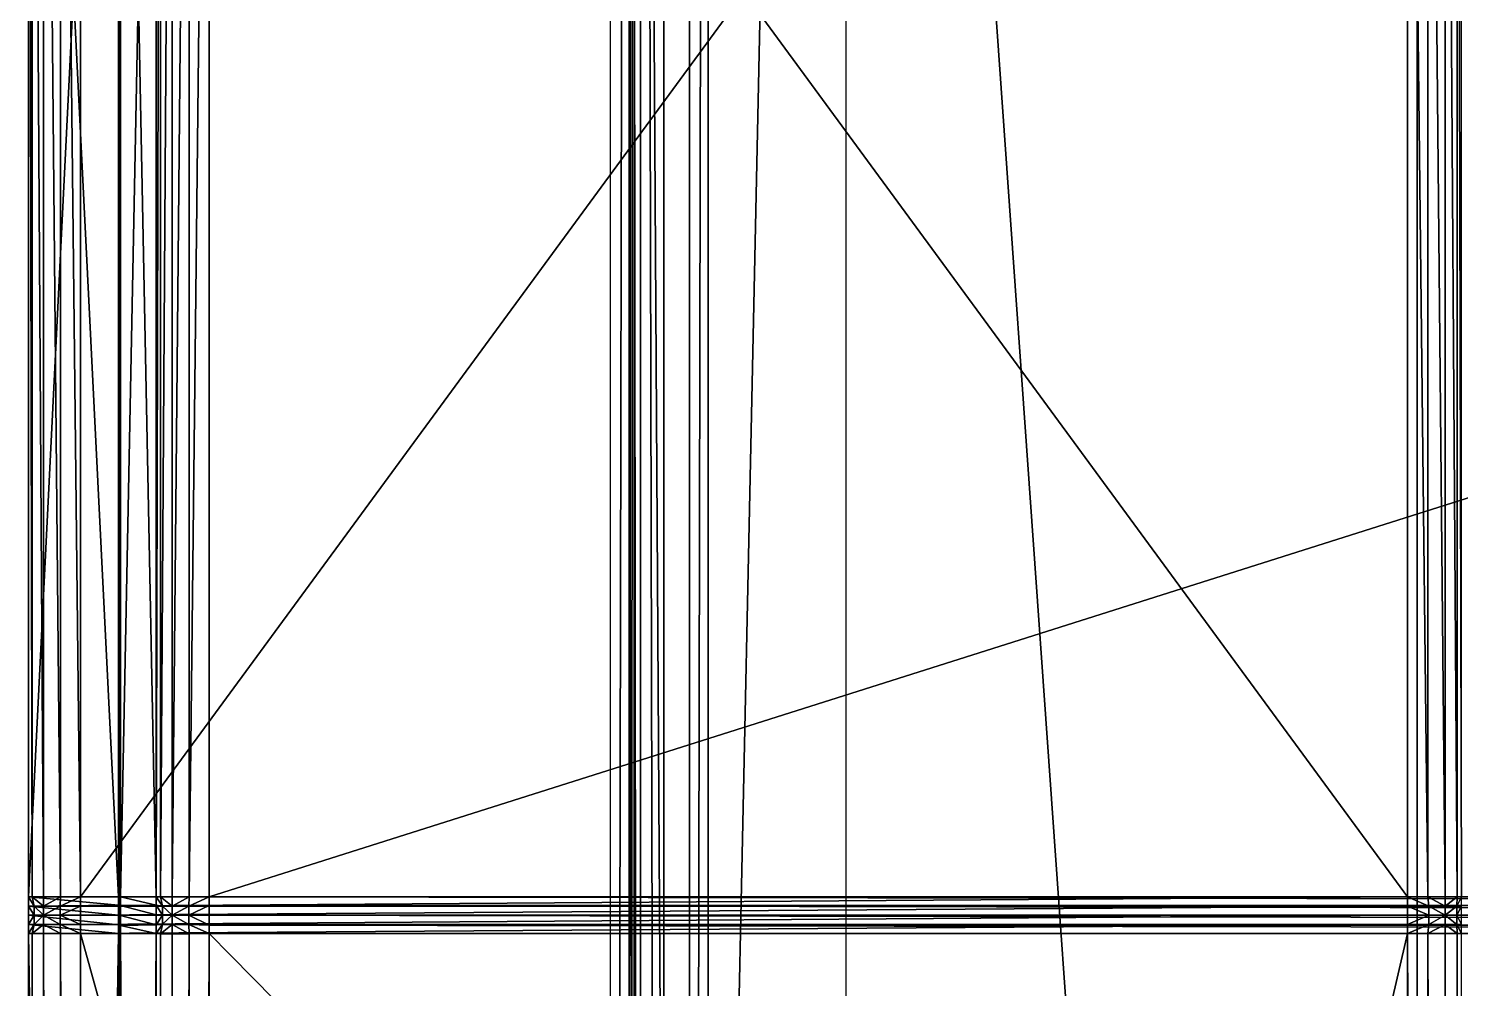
# Model space of a CAD drawing. Extents: x -2.99 to 2.93, y -1.11 to 1.11.
# Drawn here: x -2.9887 to -2.8437, y -0.5105 to -0.4132 of the extents above; entities that cross this region are included whole.
import ezdxf

# ---------------------------------------------------------------- set-up
doc = ezdxf.new("R2010")
doc.units = 0
doc.header["$MEASUREMENT"] = 0
doc.layers.get('0').update_dxf_attribs({"linetype": 'CONTINUOUS'})

msp = doc.modelspace()

# ---------------------------------------------------------------- linework, layer by layer
at = {"color": 254}
for points in [[(-2.92785, 0, 1.38847), (-2.92785, -0.99879, 1.38847), (-2.92973, -1.0145, 1.40321)], [(-2.92173, -0.99879, 1.34056), (-2.92785, -0.99879, 1.38847), (-2.92785, 0, 1.38847)], [(-2.92173, -0.99879, 1.34056), (-2.92785, 0, 1.38847), (-2.92173, 0, 1.34056)], [(-2.92173, -0.99879, 1.34056), (-2.92173, 0, 1.34056), (-2.91984, 0, 1.32582)]]:
    msp.add_3dface(points, dxfattribs=at)
for points in [[(-2.92785, 0, 1.38847), (-2.92973, -1.0145, 1.40321), (-2.92973, 0, 1.40321)], [(-2.92173, -0.99879, 1.34056), (-2.91984, 0, 1.32582), (-2.91984, -1.0145, 1.32582)], [(-2.84802, 0, 0.76351), (-2.84802, 0, 0.76351), (-2.84802, -1.0145, 0.76351)], [(-2.84802, 0, 0.76351), (-2.84802, -1.0145, 0.76351), (-2.84802, -1.0145, 0.76351)], [(-2.92734, -0.00203, 1.40146), (-2.92734, -1.01247, 1.40146), (-2.9278, -1.01241, 1.40244)], [(-2.92734, -0.00203, 1.40146), (-2.9278, -1.01241, 1.40244), (-2.92772, -0.00203, 1.40243)], [(-2.92772, -0.00203, 1.40243), (-2.9278, -1.01241, 1.40244), (-2.9267, -1.01225, 1.40336)], [(-2.92772, -0.00203, 1.40243), (-2.9267, -1.01225, 1.40336), (-2.92671, -0.00203, 1.40336)], [(-2.92734, -1.01247, 1.40146), (-2.92734, -0.00203, 1.40146), (-2.90589, -0.00203, 1.38579)], [(-2.92734, -1.01247, 1.40146), (-2.90589, -0.00203, 1.38579), (-2.90589, -1.01247, 1.38579)], [(-2.92671, -0.00203, 1.40336), (-2.9267, -1.01225, 1.40336), (-2.92435, -1.01204, 1.40398)], [(-2.92671, -0.00203, 1.40336), (-2.92435, -1.01204, 1.40398), (-2.92435, -0.00203, 1.40398)], [(-2.97956, -0.50123, 0.57771), (-2.98867, -0.50123, 0.73377), (-2.98867, -0.31789, 0.73377)], [(-2.97956, -0.50123, 0.57771), (-2.98867, -0.31789, 0.73377), (-2.97956, -0.31789, 0.57771)], [(-2.97956, -0.31789, 0.57771), (-2.97956, -0.50123, 0.57771), (-2.98867, -0.50123, 0.73377)], [(-2.97956, -0.31789, 0.57771), (-2.98867, -0.50123, 0.73377), (-2.98867, -0.31789, 0.73377)], [(-2.9883, -0.50123, 0.73443), (-2.9883, -0.31789, 0.73443), (-2.98867, -0.31789, 0.73377)], [(-2.9883, -0.50123, 0.73443), (-2.98867, -0.31789, 0.73377), (-2.98867, -0.50123, 0.73377)], [(-2.98867, -0.31789, 0.73377), (-2.98867, -0.50123, 0.73377), (-2.9883, -0.50123, 0.73443)], [(-2.98867, -0.31789, 0.73377), (-2.9883, -0.50123, 0.73443), (-2.9883, -0.31789, 0.73443)], [(-2.98717, -0.50123, 0.73497), (-2.98718, -0.31789, 0.73497), (-2.9883, -0.31789, 0.73443)], [(-2.98717, -0.50123, 0.73497), (-2.9883, -0.31789, 0.73443), (-2.9883, -0.50123, 0.73443)], [(-2.9883, -0.31789, 0.73443), (-2.9883, -0.50123, 0.73443), (-2.98717, -0.50123, 0.73497)], [(-2.9883, -0.31789, 0.73443), (-2.98717, -0.50123, 0.73497), (-2.98718, -0.31789, 0.73497)], [(-2.98546, -0.50123, 0.73532), (-2.98546, -0.31789, 0.73533), (-2.98718, -0.31789, 0.73497)], [(-2.98546, -0.50123, 0.73532), (-2.98718, -0.31789, 0.73497), (-2.98717, -0.50123, 0.73497)], [(-2.98718, -0.31789, 0.73497), (-2.98717, -0.50123, 0.73497), (-2.98546, -0.50123, 0.73532)], [(-2.98718, -0.31789, 0.73497), (-2.98546, -0.50123, 0.73532), (-2.98546, -0.31789, 0.73533)], [(-2.98341, -0.50123, 0.73543), (-2.98341, -0.31789, 0.73543), (-2.98546, -0.31789, 0.73533)], [(-2.98341, -0.50123, 0.73543), (-2.98546, -0.31789, 0.73533), (-2.98546, -0.50123, 0.73532)], [(-2.98546, -0.31789, 0.73533), (-2.98546, -0.50123, 0.73532), (-2.98341, -0.50123, 0.73543)], [(-2.98546, -0.31789, 0.73533), (-2.98341, -0.50123, 0.73543), (-2.98341, -0.31789, 0.73543)], [(-2.84902, -0.31789, 0.73344), (-2.98341, -0.31789, 0.73543), (-2.98341, -0.50123, 0.73543)], [(-2.84902, -0.31789, 0.73344), (-2.98341, -0.50123, 0.73543), (-2.84902, -0.50123, 0.73344)], [(-2.84902, -0.50123, 0.73344), (-2.84902, -0.31789, 0.73344), (-2.98341, -0.31789, 0.73543)], [(-2.84902, -0.50123, 0.73344), (-2.98341, -0.31789, 0.73543), (-2.98341, -0.50123, 0.73543)], [(-2.97956, -0.50123, 0.57771), (-2.97956, -0.31789, 0.57771), (-2.97951, -0.31789, 0.57684)], [(-2.97956, -0.50123, 0.57771), (-2.97951, -0.31789, 0.57684), (-2.97951, -0.50123, 0.57684)], [(-2.97951, -0.31789, 0.57684), (-2.97951, -0.50123, 0.57684), (-2.97956, -0.50123, 0.57771)], [(-2.97951, -0.31789, 0.57684), (-2.97956, -0.50123, 0.57771), (-2.97956, -0.31789, 0.57771)], [(-2.97951, -0.50123, 0.57684), (-2.97951, -0.31789, 0.57684), (-2.97946, -0.31789, 0.57598)], [(-2.97951, -0.50123, 0.57684), (-2.97946, -0.31789, 0.57598), (-2.97946, -0.50123, 0.57598)], [(-2.97946, -0.31789, 0.57598), (-2.97946, -0.50123, 0.57598), (-2.97951, -0.50123, 0.57684)], [(-2.97946, -0.31789, 0.57598), (-2.97951, -0.50123, 0.57684), (-2.97951, -0.31789, 0.57684)], [(-2.97946, -0.50123, 0.57598), (-2.97946, -0.31789, 0.57598), (-2.97941, -0.31789, 0.57511)], [(-2.97946, -0.50123, 0.57598), (-2.97941, -0.31789, 0.57511), (-2.97941, -0.50123, 0.57511)], [(-2.97941, -0.31789, 0.57511), (-2.97941, -0.50123, 0.57511), (-2.97946, -0.50123, 0.57598)], [(-2.97941, -0.31789, 0.57511), (-2.97946, -0.50123, 0.57598), (-2.97946, -0.31789, 0.57598)], [(-2.97941, -0.50123, 0.57511), (-2.97941, -0.31789, 0.57511), (-2.97936, -0.31789, 0.57424)], [(-2.97941, -0.50123, 0.57511), (-2.97936, -0.31789, 0.57424), (-2.97936, -0.50123, 0.57424)], [(-2.97936, -0.31789, 0.57424), (-2.97936, -0.50123, 0.57424), (-2.97941, -0.50123, 0.57511)], [(-2.97936, -0.31789, 0.57424), (-2.97941, -0.50123, 0.57511), (-2.97941, -0.31789, 0.57511)], [(-2.97574, -0.50123, 0.51222), (-2.97936, -0.50123, 0.57424), (-2.97936, -0.31789, 0.57424)], [(-2.97574, -0.50123, 0.51222), (-2.97936, -0.31789, 0.57424), (-2.97574, -0.31789, 0.51222)], [(-2.97574, -0.31789, 0.51222), (-2.97574, -0.50123, 0.51222), (-2.97936, -0.50123, 0.57424)], [(-2.97574, -0.31789, 0.51222), (-2.97936, -0.50123, 0.57424), (-2.97936, -0.31789, 0.57424)], [(-2.97574, -0.50123, 0.51222), (-2.97574, -0.31789, 0.51222), (-2.9753, -0.31789, 0.51153)], [(-2.97574, -0.50123, 0.51222), (-2.9753, -0.31789, 0.51153), (-2.9753, -0.50123, 0.51153)], [(-2.97574, -0.50123, 0.51222), (-2.97574, -0.31789, 0.51222), (-2.9753, -0.31789, 0.51153)], [(-2.97574, -0.50123, 0.51222), (-2.9753, -0.31789, 0.51153), (-2.9753, -0.50123, 0.51153)], [(-2.9753, -0.50123, 0.51153), (-2.9753, -0.31789, 0.51153), (-2.97413, -0.31789, 0.51089)], [(-2.9753, -0.50123, 0.51153), (-2.97413, -0.31789, 0.51089), (-2.97413, -0.50123, 0.51089)], [(-2.9753, -0.50123, 0.51153), (-2.9753, -0.31789, 0.51153), (-2.97413, -0.31789, 0.51089)], [(-2.9753, -0.50123, 0.51153), (-2.97413, -0.31789, 0.51089), (-2.97413, -0.50123, 0.51089)], [(-2.97413, -0.50123, 0.51089), (-2.97413, -0.31789, 0.51089), (-2.9724, -0.31789, 0.5104)], [(-2.97413, -0.50123, 0.51089), (-2.9724, -0.31789, 0.5104), (-2.9724, -0.50123, 0.5104)], [(-2.97413, -0.50123, 0.51089), (-2.97413, -0.31789, 0.51089), (-2.9724, -0.31789, 0.5104)], [(-2.97413, -0.50123, 0.51089), (-2.9724, -0.31789, 0.5104), (-2.9724, -0.50123, 0.5104)], [(-2.9724, -0.50123, 0.5104), (-2.9724, -0.31789, 0.5104), (-2.97038, -0.31789, 0.51014)], [(-2.9724, -0.50123, 0.5104), (-2.97038, -0.31789, 0.51014), (-2.97038, -0.50123, 0.51014)], [(-2.9724, -0.50123, 0.5104), (-2.9724, -0.31789, 0.5104), (-2.97038, -0.31789, 0.51014)], [(-2.9724, -0.50123, 0.5104), (-2.97038, -0.31789, 0.51014), (-2.97038, -0.50123, 0.51014)], [(-2.39229, -0.50123, 0.47317), (-2.97038, -0.50123, 0.51014), (-2.97038, -0.31789, 0.51014)], [(-2.39229, -0.50123, 0.47317), (-2.97038, -0.31789, 0.51014), (-2.39229, -0.31789, 0.47317)], [(-2.39229, -0.31789, 0.47317), (-2.39229, -0.50123, 0.47317), (-2.97038, -0.50123, 0.51014)], [(-2.39229, -0.31789, 0.47317), (-2.97038, -0.50123, 0.51014), (-2.97038, -0.31789, 0.51014)], [(-2.84696, -0.50123, 0.73354), (-2.84696, -0.31789, 0.73354), (-2.84902, -0.31789, 0.73344)], [(-2.84696, -0.50123, 0.73354), (-2.84902, -0.31789, 0.73344), (-2.84902, -0.50123, 0.73344)], [(-2.84902, -0.31789, 0.73344), (-2.84902, -0.50123, 0.73344), (-2.84696, -0.50123, 0.73354)], [(-2.84902, -0.31789, 0.73344), (-2.84696, -0.50123, 0.73354), (-2.84696, -0.31789, 0.73354)], [(-2.84519, -0.50123, 0.73389), (-2.84519, -0.31789, 0.73389), (-2.84696, -0.31789, 0.73354)], [(-2.84519, -0.50123, 0.73389), (-2.84696, -0.31789, 0.73354), (-2.84696, -0.50123, 0.73354)], [(-2.84696, -0.31789, 0.73354), (-2.84696, -0.50123, 0.73354), (-2.84519, -0.50123, 0.73389)], [(-2.84696, -0.31789, 0.73354), (-2.84519, -0.50123, 0.73389), (-2.84519, -0.31789, 0.73389)], [(-2.84399, -0.50123, 0.73444), (-2.84399, -0.31789, 0.73444), (-2.84519, -0.31789, 0.73389)], [(-2.84399, -0.50123, 0.73444), (-2.84519, -0.31789, 0.73389), (-2.84519, -0.50123, 0.73389)], [(-2.84519, -0.31789, 0.73389), (-2.84519, -0.50123, 0.73389), (-2.84399, -0.50123, 0.73444)], [(-2.84519, -0.31789, 0.73389), (-2.84399, -0.50123, 0.73444), (-2.84399, -0.31789, 0.73444)], [(-2.84353, -0.50123, 0.7351), (-2.84353, -0.31789, 0.7351), (-2.84399, -0.31789, 0.73444)], [(-2.84353, -0.50123, 0.7351), (-2.84399, -0.31789, 0.73444), (-2.84399, -0.50123, 0.73444)], [(-2.84399, -0.31789, 0.73444), (-2.84399, -0.50123, 0.73444), (-2.84353, -0.50123, 0.7351)], [(-2.84399, -0.31789, 0.73444), (-2.84353, -0.50123, 0.7351), (-2.84353, -0.31789, 0.7351)], [(-2.98867, -0.50123, 0.73377), (-2.98867, -0.50216, 0.73377), (-2.98811, -0.50216, 0.73443)], [(-2.98867, -0.50123, 0.73377), (-2.98811, -0.50216, 0.73443), (-2.9883, -0.50123, 0.73443)], [(-2.98867, -0.50123, 0.73377), (-2.98867, -0.50216, 0.73377), (-2.98811, -0.50216, 0.73443)], [(-2.98867, -0.50123, 0.73377), (-2.98811, -0.50216, 0.73443), (-2.9883, -0.50123, 0.73443)], [(-2.97956, -0.50206, 0.57772), (-2.98867, -0.50216, 0.73377), (-2.98867, -0.50123, 0.73377)], [(-2.97956, -0.50206, 0.57772), (-2.98867, -0.50123, 0.73377), (-2.97956, -0.50123, 0.57771)], [(-2.98867, -0.50123, 0.73377), (-2.97956, -0.50123, 0.57771), (-2.97956, -0.50206, 0.57772)], [(-2.98867, -0.50123, 0.73377), (-2.97956, -0.50206, 0.57772), (-2.98867, -0.50216, 0.73377)], [(-2.9883, -0.50123, 0.73443), (-2.98811, -0.50216, 0.73443), (-2.98717, -0.50216, 0.73497)], [(-2.9883, -0.50123, 0.73443), (-2.98717, -0.50216, 0.73497), (-2.98717, -0.50123, 0.73497)], [(-2.9883, -0.50123, 0.73443), (-2.98811, -0.50216, 0.73443), (-2.98717, -0.50216, 0.73497)], [(-2.9883, -0.50123, 0.73443), (-2.98717, -0.50216, 0.73497), (-2.98717, -0.50123, 0.73497)], [(-2.98546, -0.50123, 0.73532), (-2.98717, -0.50123, 0.73497), (-2.98717, -0.50216, 0.73497)], [(-2.98546, -0.50123, 0.73532), (-2.98717, -0.50216, 0.73497), (-2.98548, -0.50216, 0.73526)], [(-2.98546, -0.50123, 0.73532), (-2.98717, -0.50123, 0.73497), (-2.98717, -0.50216, 0.73497)], [(-2.98546, -0.50123, 0.73532), (-2.98717, -0.50216, 0.73497), (-2.98548, -0.50216, 0.73526)], [(-2.98341, -0.50123, 0.73543), (-2.98546, -0.50123, 0.73532), (-2.98548, -0.50216, 0.73526)], [(-2.98341, -0.50123, 0.73543), (-2.98548, -0.50216, 0.73526), (-2.98341, -0.50216, 0.73543)], [(-2.98341, -0.50123, 0.73543), (-2.98546, -0.50123, 0.73532), (-2.98548, -0.50216, 0.73526)], [(-2.98341, -0.50123, 0.73543), (-2.98548, -0.50216, 0.73526), (-2.98341, -0.50216, 0.73543)], [(-2.98341, -0.50216, 0.73543), (-2.84902, -0.50216, 0.73344), (-2.84902, -0.50123, 0.73344)], [(-2.98341, -0.50216, 0.73543), (-2.84902, -0.50123, 0.73344), (-2.98341, -0.50123, 0.73543)], [(-2.84902, -0.50123, 0.73344), (-2.98341, -0.50123, 0.73543), (-2.98341, -0.50216, 0.73543)], [(-2.84902, -0.50123, 0.73344), (-2.98341, -0.50216, 0.73543), (-2.84902, -0.50216, 0.73344)], [(-2.97956, -0.50123, 0.57771), (-2.97951, -0.50123, 0.57684), (-2.97951, -0.50215, 0.57686)], [(-2.97956, -0.50123, 0.57771), (-2.97951, -0.50215, 0.57686), (-2.97956, -0.50206, 0.57772)], [(-2.97956, -0.50123, 0.57771), (-2.97951, -0.50123, 0.57684), (-2.97951, -0.50215, 0.57686)], [(-2.97956, -0.50123, 0.57771), (-2.97951, -0.50215, 0.57686), (-2.97956, -0.50206, 0.57772)], [(-2.97951, -0.50123, 0.57684), (-2.97946, -0.50123, 0.57598), (-2.97946, -0.50216, 0.57599)], [(-2.97951, -0.50123, 0.57684), (-2.97946, -0.50216, 0.57599), (-2.97951, -0.50215, 0.57686)], [(-2.97951, -0.50123, 0.57684), (-2.97946, -0.50123, 0.57598), (-2.97946, -0.50216, 0.57599)], [(-2.97951, -0.50123, 0.57684), (-2.97946, -0.50216, 0.57599), (-2.97951, -0.50215, 0.57686)], [(-2.97941, -0.50123, 0.57511), (-2.97941, -0.50217, 0.57512), (-2.97946, -0.50216, 0.57599)], [(-2.97941, -0.50123, 0.57511), (-2.97946, -0.50216, 0.57599), (-2.97946, -0.50123, 0.57598)], [(-2.97941, -0.50123, 0.57511), (-2.97941, -0.50217, 0.57512), (-2.97946, -0.50216, 0.57599)], [(-2.97941, -0.50123, 0.57511), (-2.97946, -0.50216, 0.57599), (-2.97946, -0.50123, 0.57598)], [(-2.97936, -0.50123, 0.57424), (-2.97936, -0.5021, 0.57425), (-2.97941, -0.50217, 0.57512)], [(-2.97936, -0.50123, 0.57424), (-2.97941, -0.50217, 0.57512), (-2.97941, -0.50123, 0.57511)], [(-2.97936, -0.50123, 0.57424), (-2.97936, -0.5021, 0.57425), (-2.97941, -0.50217, 0.57512)], [(-2.97936, -0.50123, 0.57424), (-2.97941, -0.50217, 0.57512), (-2.97941, -0.50123, 0.57511)], [(-2.97574, -0.50205, 0.51223), (-2.97936, -0.5021, 0.57425), (-2.97936, -0.50123, 0.57424)], [(-2.97574, -0.50205, 0.51223), (-2.97936, -0.50123, 0.57424), (-2.97574, -0.50123, 0.51222)], [(-2.97936, -0.50123, 0.57424), (-2.97574, -0.50123, 0.51222), (-2.97574, -0.50205, 0.51223)], [(-2.97936, -0.50123, 0.57424), (-2.97574, -0.50205, 0.51223), (-2.97936, -0.5021, 0.57425)], [(-2.97574, -0.50123, 0.51222), (-2.9753, -0.50123, 0.51153), (-2.97511, -0.50215, 0.51152)], [(-2.97574, -0.50123, 0.51222), (-2.97511, -0.50215, 0.51152), (-2.97574, -0.50205, 0.51223)], [(-2.97574, -0.50123, 0.51222), (-2.9753, -0.50123, 0.51153), (-2.97511, -0.50215, 0.51152)], [(-2.97574, -0.50123, 0.51222), (-2.97511, -0.50215, 0.51152), (-2.97574, -0.50205, 0.51223)], [(-2.9753, -0.50123, 0.51153), (-2.97413, -0.50123, 0.51089), (-2.97413, -0.50216, 0.51091)], [(-2.9753, -0.50123, 0.51153), (-2.97413, -0.50216, 0.51091), (-2.97511, -0.50215, 0.51152)], [(-2.9753, -0.50123, 0.51153), (-2.97413, -0.50123, 0.51089), (-2.97413, -0.50216, 0.51091)], [(-2.9753, -0.50123, 0.51153), (-2.97413, -0.50216, 0.51091), (-2.97511, -0.50215, 0.51152)], [(-2.9724, -0.50123, 0.5104), (-2.97244, -0.50216, 0.51049), (-2.97413, -0.50216, 0.51091)], [(-2.9724, -0.50123, 0.5104), (-2.97413, -0.50216, 0.51091), (-2.97413, -0.50123, 0.51089)], [(-2.9724, -0.50123, 0.5104), (-2.97244, -0.50216, 0.51049), (-2.97413, -0.50216, 0.51091)], [(-2.9724, -0.50123, 0.5104), (-2.97413, -0.50216, 0.51091), (-2.97413, -0.50123, 0.51089)], [(-2.97038, -0.50123, 0.51014), (-2.97039, -0.50208, 0.51016), (-2.97244, -0.50216, 0.51049)], [(-2.97038, -0.50123, 0.51014), (-2.97244, -0.50216, 0.51049), (-2.9724, -0.50123, 0.5104)], [(-2.97038, -0.50123, 0.51014), (-2.97039, -0.50208, 0.51016), (-2.97244, -0.50216, 0.51049)], [(-2.97038, -0.50123, 0.51014), (-2.97244, -0.50216, 0.51049), (-2.9724, -0.50123, 0.5104)], [(-2.39231, -0.50208, 0.47318), (-2.97039, -0.50208, 0.51016), (-2.97038, -0.50123, 0.51014)], [(-2.97038, -0.50123, 0.51014), (-2.39231, -0.50208, 0.47318), (-2.97039, -0.50208, 0.51016)], [(-2.39231, -0.50208, 0.47318), (-2.97038, -0.50123, 0.51014), (-2.39229, -0.50123, 0.47317)], [(-2.97038, -0.50123, 0.51014), (-2.39229, -0.50123, 0.47317), (-2.39231, -0.50208, 0.47318)], [(-2.84902, -0.50123, 0.73344), (-2.84902, -0.50216, 0.73344), (-2.84687, -0.50216, 0.73355)], [(-2.84902, -0.50123, 0.73344), (-2.84687, -0.50216, 0.73355), (-2.84696, -0.50123, 0.73354)], [(-2.84902, -0.50123, 0.73344), (-2.84902, -0.50216, 0.73344), (-2.84687, -0.50216, 0.73355)], [(-2.84902, -0.50123, 0.73344), (-2.84687, -0.50216, 0.73355), (-2.84696, -0.50123, 0.73354)], [(-2.84696, -0.50123, 0.73354), (-2.84687, -0.50216, 0.73355), (-2.84519, -0.50216, 0.73389)], [(-2.84696, -0.50123, 0.73354), (-2.84519, -0.50216, 0.73389), (-2.84519, -0.50123, 0.73389)], [(-2.84696, -0.50123, 0.73354), (-2.84687, -0.50216, 0.73355), (-2.84519, -0.50216, 0.73389)], [(-2.84696, -0.50123, 0.73354), (-2.84519, -0.50216, 0.73389), (-2.84519, -0.50123, 0.73389)], [(-2.84399, -0.50123, 0.73444), (-2.84519, -0.50123, 0.73389), (-2.84519, -0.50216, 0.73389)], [(-2.84399, -0.50123, 0.73444), (-2.84519, -0.50216, 0.73389), (-2.84403, -0.50216, 0.73441)], [(-2.84399, -0.50123, 0.73444), (-2.84519, -0.50123, 0.73389), (-2.84519, -0.50216, 0.73389)], [(-2.84399, -0.50123, 0.73444), (-2.84519, -0.50216, 0.73389), (-2.84403, -0.50216, 0.73441)], [(-2.84353, -0.50123, 0.7351), (-2.84399, -0.50123, 0.73444), (-2.84403, -0.50216, 0.73441)], [(-2.84353, -0.50123, 0.7351), (-2.84403, -0.50216, 0.73441), (-2.84353, -0.50216, 0.7351)], [(-2.84353, -0.50123, 0.7351), (-2.84399, -0.50123, 0.73444), (-2.84403, -0.50216, 0.73441)], [(-2.84353, -0.50123, 0.7351), (-2.84403, -0.50216, 0.73441), (-2.84353, -0.50216, 0.7351)], [(-2.97956, -0.50306, 0.57775), (-2.98867, -0.50216, 0.73377), (-2.97956, -0.50206, 0.57772)], [(-2.98867, -0.50216, 0.73377), (-2.97956, -0.50206, 0.57772), (-2.97956, -0.50306, 0.57775)], [(-2.98867, -0.50216, 0.73377), (-2.98867, -0.50308, 0.73377), (-2.98811, -0.50308, 0.73443)], [(-2.98867, -0.50216, 0.73377), (-2.98811, -0.50308, 0.73443), (-2.98811, -0.50216, 0.73443)], [(-2.98867, -0.50216, 0.73377), (-2.98867, -0.50308, 0.73377), (-2.98811, -0.50308, 0.73443)], [(-2.98867, -0.50216, 0.73377), (-2.98811, -0.50308, 0.73443), (-2.98811, -0.50216, 0.73443)], [(-2.97956, -0.50306, 0.57775), (-2.98867, -0.50308, 0.73377), (-2.98867, -0.50216, 0.73377)], [(-2.98867, -0.50216, 0.73377), (-2.97956, -0.50306, 0.57775), (-2.98867, -0.50308, 0.73377)], [(-2.97956, -0.50406, 0.57779), (-2.98867, -0.50308, 0.73377), (-2.97956, -0.50306, 0.57775)], [(-2.98867, -0.50308, 0.73377), (-2.97956, -0.50306, 0.57775), (-2.97956, -0.50406, 0.57779)], [(-2.98867, -0.50401, 0.73377), (-2.98811, -0.50401, 0.73443), (-2.98811, -0.50308, 0.73443)], [(-2.98867, -0.50401, 0.73377), (-2.98811, -0.50308, 0.73443), (-2.98867, -0.50308, 0.73377)], [(-2.98867, -0.50401, 0.73377), (-2.98811, -0.50401, 0.73443), (-2.98811, -0.50308, 0.73443)], [(-2.98867, -0.50401, 0.73377), (-2.98811, -0.50308, 0.73443), (-2.98867, -0.50308, 0.73377)], [(-2.97956, -0.50406, 0.57779), (-2.98867, -0.50401, 0.73377), (-2.98867, -0.50308, 0.73377)], [(-2.98867, -0.50308, 0.73377), (-2.97956, -0.50406, 0.57779), (-2.98867, -0.50401, 0.73377)], [(-2.98811, -0.50216, 0.73443), (-2.98811, -0.50308, 0.73443), (-2.98717, -0.50308, 0.73497)], [(-2.98811, -0.50216, 0.73443), (-2.98717, -0.50308, 0.73497), (-2.98717, -0.50216, 0.73497)], [(-2.98811, -0.50216, 0.73443), (-2.98811, -0.50308, 0.73443), (-2.98717, -0.50308, 0.73497)], [(-2.98811, -0.50216, 0.73443), (-2.98717, -0.50308, 0.73497), (-2.98717, -0.50216, 0.73497)], [(-2.98811, -0.50401, 0.73443), (-2.98717, -0.50401, 0.73497), (-2.98717, -0.50308, 0.73497)], [(-2.98811, -0.50401, 0.73443), (-2.98717, -0.50308, 0.73497), (-2.98811, -0.50308, 0.73443)], [(-2.98811, -0.50401, 0.73443), (-2.98717, -0.50401, 0.73497), (-2.98717, -0.50308, 0.73497)], [(-2.98811, -0.50401, 0.73443), (-2.98717, -0.50308, 0.73497), (-2.98811, -0.50308, 0.73443)], [(-2.98548, -0.50216, 0.73526), (-2.98717, -0.50216, 0.73497), (-2.98717, -0.50308, 0.73497)], [(-2.98548, -0.50216, 0.73526), (-2.98717, -0.50308, 0.73497), (-2.98548, -0.50308, 0.73526)], [(-2.98548, -0.50216, 0.73526), (-2.98717, -0.50216, 0.73497), (-2.98717, -0.50308, 0.73497)], [(-2.98548, -0.50216, 0.73526), (-2.98717, -0.50308, 0.73497), (-2.98548, -0.50308, 0.73526)], [(-2.98548, -0.50401, 0.73526), (-2.98548, -0.50308, 0.73526), (-2.98717, -0.50308, 0.73497)], [(-2.98548, -0.50401, 0.73526), (-2.98717, -0.50308, 0.73497), (-2.98717, -0.50401, 0.73497)], [(-2.98548, -0.50401, 0.73526), (-2.98548, -0.50308, 0.73526), (-2.98717, -0.50308, 0.73497)], [(-2.98548, -0.50401, 0.73526), (-2.98717, -0.50308, 0.73497), (-2.98717, -0.50401, 0.73497)], [(-2.98341, -0.50216, 0.73543), (-2.98548, -0.50216, 0.73526), (-2.98548, -0.50308, 0.73526)], [(-2.98341, -0.50216, 0.73543), (-2.98548, -0.50308, 0.73526), (-2.98341, -0.50308, 0.73543)], [(-2.98341, -0.50216, 0.73543), (-2.98548, -0.50216, 0.73526), (-2.98548, -0.50308, 0.73526)], [(-2.98341, -0.50216, 0.73543), (-2.98548, -0.50308, 0.73526), (-2.98341, -0.50308, 0.73543)], [(-2.98341, -0.50401, 0.73543), (-2.98341, -0.50308, 0.73543), (-2.98548, -0.50308, 0.73526)], [(-2.98341, -0.50401, 0.73543), (-2.98548, -0.50308, 0.73526), (-2.98548, -0.50401, 0.73526)], [(-2.98341, -0.50401, 0.73543), (-2.98341, -0.50308, 0.73543), (-2.98548, -0.50308, 0.73526)], [(-2.98341, -0.50401, 0.73543), (-2.98548, -0.50308, 0.73526), (-2.98548, -0.50401, 0.73526)], [(-2.98341, -0.50308, 0.73543), (-2.84902, -0.50308, 0.73344), (-2.84902, -0.50216, 0.73344)], [(-2.98341, -0.50308, 0.73543), (-2.84902, -0.50216, 0.73344), (-2.98341, -0.50216, 0.73543)], [(-2.84902, -0.50216, 0.73344), (-2.98341, -0.50216, 0.73543), (-2.98341, -0.50308, 0.73543)], [(-2.84902, -0.50216, 0.73344), (-2.98341, -0.50308, 0.73543), (-2.84902, -0.50308, 0.73344)], [(-2.98341, -0.50401, 0.73543), (-2.84902, -0.50401, 0.73344), (-2.84902, -0.50308, 0.73344)], [(-2.98341, -0.50401, 0.73543), (-2.84902, -0.50308, 0.73344), (-2.98341, -0.50308, 0.73543)], [(-2.84902, -0.50308, 0.73344), (-2.98341, -0.50308, 0.73543), (-2.98341, -0.50401, 0.73543)], [(-2.84902, -0.50308, 0.73344), (-2.98341, -0.50401, 0.73543), (-2.84902, -0.50401, 0.73344)], [(-2.97956, -0.50206, 0.57772), (-2.97951, -0.50215, 0.57686), (-2.97951, -0.50307, 0.57688)], [(-2.97956, -0.50206, 0.57772), (-2.97951, -0.50307, 0.57688), (-2.97956, -0.50306, 0.57775)], [(-2.97956, -0.50206, 0.57772), (-2.97951, -0.50215, 0.57686), (-2.97951, -0.50307, 0.57688)], [(-2.97956, -0.50206, 0.57772), (-2.97951, -0.50307, 0.57688), (-2.97956, -0.50306, 0.57775)], [(-2.97956, -0.50406, 0.57779), (-2.97956, -0.50306, 0.57775), (-2.97951, -0.50307, 0.57688)], [(-2.97956, -0.50406, 0.57779), (-2.97956, -0.50306, 0.57775), (-2.97951, -0.50307, 0.57688)], [(-2.97956, -0.50406, 0.57779), (-2.97951, -0.50307, 0.57688), (-2.97951, -0.504, 0.57692)], [(-2.97956, -0.50406, 0.57779), (-2.97951, -0.50307, 0.57688), (-2.97951, -0.504, 0.57692)], [(-2.97951, -0.50215, 0.57686), (-2.97946, -0.50216, 0.57599), (-2.97946, -0.50308, 0.57601)], [(-2.97951, -0.50215, 0.57686), (-2.97946, -0.50308, 0.57601), (-2.97951, -0.50307, 0.57688)], [(-2.97951, -0.50215, 0.57686), (-2.97946, -0.50216, 0.57599), (-2.97946, -0.50308, 0.57601)], [(-2.97951, -0.50215, 0.57686), (-2.97946, -0.50308, 0.57601), (-2.97951, -0.50307, 0.57688)], [(-2.97951, -0.504, 0.57692), (-2.97951, -0.50307, 0.57688), (-2.97946, -0.50308, 0.57601)], [(-2.97951, -0.504, 0.57692), (-2.97951, -0.50307, 0.57688), (-2.97946, -0.50308, 0.57601)], [(-2.97951, -0.504, 0.57692), (-2.97946, -0.50308, 0.57601), (-2.97946, -0.50401, 0.57605)], [(-2.97951, -0.504, 0.57692), (-2.97946, -0.50308, 0.57601), (-2.97946, -0.50401, 0.57605)], [(-2.97941, -0.50217, 0.57512), (-2.97946, -0.50308, 0.57601), (-2.97946, -0.50216, 0.57599)], [(-2.97941, -0.50217, 0.57512), (-2.97946, -0.50308, 0.57601), (-2.97946, -0.50216, 0.57599)], [(-2.97941, -0.50217, 0.57512), (-2.97941, -0.5031, 0.57514), (-2.97946, -0.50308, 0.57601)], [(-2.97941, -0.50217, 0.57512), (-2.97941, -0.5031, 0.57514), (-2.97946, -0.50308, 0.57601)], [(-2.97941, -0.50402, 0.57518), (-2.97946, -0.50401, 0.57605), (-2.97946, -0.50308, 0.57601)], [(-2.97941, -0.50402, 0.57518), (-2.97946, -0.50308, 0.57601), (-2.97941, -0.5031, 0.57514)], [(-2.97941, -0.50402, 0.57518), (-2.97946, -0.50401, 0.57605), (-2.97946, -0.50308, 0.57601)], [(-2.97941, -0.50402, 0.57518), (-2.97946, -0.50308, 0.57601), (-2.97941, -0.5031, 0.57514)], [(-2.97936, -0.5021, 0.57425), (-2.97936, -0.50311, 0.57428), (-2.97941, -0.5031, 0.57514)], [(-2.97936, -0.5021, 0.57425), (-2.97941, -0.5031, 0.57514), (-2.97941, -0.50217, 0.57512)], [(-2.97936, -0.5021, 0.57425), (-2.97936, -0.50311, 0.57428), (-2.97941, -0.5031, 0.57514)], [(-2.97936, -0.5021, 0.57425), (-2.97941, -0.5031, 0.57514), (-2.97941, -0.50217, 0.57512)], [(-2.97936, -0.50411, 0.57431), (-2.97941, -0.50402, 0.57518), (-2.97941, -0.5031, 0.57514)], [(-2.97936, -0.50411, 0.57431), (-2.97941, -0.5031, 0.57514), (-2.97936, -0.50311, 0.57428)], [(-2.97936, -0.50411, 0.57431), (-2.97941, -0.50402, 0.57518), (-2.97941, -0.5031, 0.57514)], [(-2.97936, -0.50411, 0.57431), (-2.97941, -0.5031, 0.57514), (-2.97936, -0.50311, 0.57428)], [(-2.97574, -0.50305, 0.51227), (-2.97936, -0.5021, 0.57425), (-2.97574, -0.50205, 0.51223)], [(-2.97936, -0.5021, 0.57425), (-2.97574, -0.50205, 0.51223), (-2.97574, -0.50305, 0.51227)], [(-2.97574, -0.50305, 0.51227), (-2.97936, -0.50311, 0.57428), (-2.97936, -0.5021, 0.57425)], [(-2.97936, -0.5021, 0.57425), (-2.97574, -0.50305, 0.51227), (-2.97936, -0.50311, 0.57428)], [(-2.97574, -0.50406, 0.51233), (-2.97936, -0.50311, 0.57428), (-2.97574, -0.50305, 0.51227)], [(-2.97936, -0.50311, 0.57428), (-2.97574, -0.50305, 0.51227), (-2.97574, -0.50406, 0.51233)], [(-2.97574, -0.50406, 0.51233), (-2.97936, -0.50411, 0.57431), (-2.97936, -0.50311, 0.57428)], [(-2.97936, -0.50311, 0.57428), (-2.97574, -0.50406, 0.51233), (-2.97936, -0.50411, 0.57431)], [(-2.97574, -0.50205, 0.51223), (-2.97511, -0.50215, 0.51152), (-2.97511, -0.50307, 0.51156)], [(-2.97574, -0.50205, 0.51223), (-2.97511, -0.50307, 0.51156), (-2.97574, -0.50305, 0.51227)], [(-2.97574, -0.50205, 0.51223), (-2.97511, -0.50215, 0.51152), (-2.97511, -0.50307, 0.51156)], [(-2.97574, -0.50205, 0.51223), (-2.97511, -0.50307, 0.51156), (-2.97574, -0.50305, 0.51227)], [(-2.97574, -0.50406, 0.51233), (-2.97574, -0.50305, 0.51227), (-2.97511, -0.50307, 0.51156)], [(-2.97574, -0.50406, 0.51233), (-2.97574, -0.50305, 0.51227), (-2.97511, -0.50307, 0.51156)], [(-2.97574, -0.50406, 0.51233), (-2.97511, -0.50307, 0.51156), (-2.97511, -0.504, 0.51162)], [(-2.97574, -0.50406, 0.51233), (-2.97511, -0.50307, 0.51156), (-2.97511, -0.504, 0.51162)], [(-2.97511, -0.50215, 0.51152), (-2.97413, -0.50216, 0.51091), (-2.97413, -0.50308, 0.51094)], [(-2.97511, -0.50215, 0.51152), (-2.97413, -0.50308, 0.51094), (-2.97511, -0.50307, 0.51156)], [(-2.97511, -0.50215, 0.51152), (-2.97413, -0.50216, 0.51091), (-2.97413, -0.50308, 0.51094)], [(-2.97511, -0.50215, 0.51152), (-2.97413, -0.50308, 0.51094), (-2.97511, -0.50307, 0.51156)], [(-2.97511, -0.504, 0.51162), (-2.97511, -0.50307, 0.51156), (-2.97413, -0.50308, 0.51094)], [(-2.97511, -0.504, 0.51162), (-2.97511, -0.50307, 0.51156), (-2.97413, -0.50308, 0.51094)], [(-2.97511, -0.504, 0.51162), (-2.97413, -0.50308, 0.51094), (-2.97413, -0.50402, 0.511)], [(-2.97511, -0.504, 0.51162), (-2.97413, -0.50308, 0.51094), (-2.97413, -0.50402, 0.511)], [(-2.97244, -0.50216, 0.51049), (-2.97244, -0.50308, 0.51052), (-2.97413, -0.50308, 0.51094)], [(-2.97244, -0.50216, 0.51049), (-2.97413, -0.50308, 0.51094), (-2.97413, -0.50216, 0.51091)], [(-2.97244, -0.50216, 0.51049), (-2.97244, -0.50308, 0.51052), (-2.97413, -0.50308, 0.51094)], [(-2.97244, -0.50216, 0.51049), (-2.97413, -0.50308, 0.51094), (-2.97413, -0.50216, 0.51091)], [(-2.97244, -0.50401, 0.51058), (-2.97413, -0.50402, 0.511), (-2.97413, -0.50308, 0.51094)], [(-2.97244, -0.50401, 0.51058), (-2.97413, -0.50308, 0.51094), (-2.97244, -0.50308, 0.51052)], [(-2.97244, -0.50401, 0.51058), (-2.97413, -0.50402, 0.511), (-2.97413, -0.50308, 0.51094)], [(-2.97244, -0.50401, 0.51058), (-2.97413, -0.50308, 0.51094), (-2.97244, -0.50308, 0.51052)], [(-2.97039, -0.50208, 0.51016), (-2.9704, -0.50308, 0.5102), (-2.97244, -0.50308, 0.51052)], [(-2.97039, -0.50208, 0.51016), (-2.97244, -0.50308, 0.51052), (-2.97244, -0.50216, 0.51049)], [(-2.97039, -0.50208, 0.51016), (-2.9704, -0.50308, 0.5102), (-2.97244, -0.50308, 0.51052)], [(-2.97039, -0.50208, 0.51016), (-2.97244, -0.50308, 0.51052), (-2.97244, -0.50216, 0.51049)], [(-2.97039, -0.50408, 0.51025), (-2.97244, -0.50401, 0.51058), (-2.97244, -0.50308, 0.51052)], [(-2.97039, -0.50408, 0.51025), (-2.97244, -0.50308, 0.51052), (-2.9704, -0.50308, 0.5102)], [(-2.97039, -0.50408, 0.51025), (-2.97244, -0.50401, 0.51058), (-2.97244, -0.50308, 0.51052)], [(-2.97039, -0.50408, 0.51025), (-2.97244, -0.50308, 0.51052), (-2.9704, -0.50308, 0.5102)], [(-2.39231, -0.50308, 0.47322), (-2.9704, -0.50308, 0.5102), (-2.97039, -0.50208, 0.51016)], [(-2.97039, -0.50208, 0.51016), (-2.39231, -0.50308, 0.47322), (-2.9704, -0.50308, 0.5102)], [(-2.39231, -0.50408, 0.47328), (-2.97039, -0.50408, 0.51025), (-2.9704, -0.50308, 0.5102)], [(-2.39231, -0.50408, 0.47328), (-2.9704, -0.50308, 0.5102), (-2.39231, -0.50308, 0.47322)], [(-2.9704, -0.50308, 0.5102), (-2.39231, -0.50308, 0.47322), (-2.39231, -0.50408, 0.47328)], [(-2.9704, -0.50308, 0.5102), (-2.39231, -0.50408, 0.47328), (-2.97039, -0.50408, 0.51025)], [(-2.39231, -0.50308, 0.47322), (-2.97039, -0.50208, 0.51016), (-2.39231, -0.50208, 0.47318)], [(-2.97039, -0.50208, 0.51016), (-2.39231, -0.50208, 0.47318), (-2.39231, -0.50308, 0.47322)], [(-2.84902, -0.50216, 0.73344), (-2.84902, -0.50308, 0.73344), (-2.84687, -0.50308, 0.73355)], [(-2.84902, -0.50216, 0.73344), (-2.84687, -0.50308, 0.73355), (-2.84687, -0.50216, 0.73355)], [(-2.84902, -0.50216, 0.73344), (-2.84902, -0.50308, 0.73344), (-2.84687, -0.50308, 0.73355)], [(-2.84902, -0.50216, 0.73344), (-2.84687, -0.50308, 0.73355), (-2.84687, -0.50216, 0.73355)], [(-2.84902, -0.50401, 0.73344), (-2.84687, -0.50401, 0.73355), (-2.84687, -0.50308, 0.73355)], [(-2.84902, -0.50401, 0.73344), (-2.84687, -0.50308, 0.73355), (-2.84902, -0.50308, 0.73344)], [(-2.84902, -0.50401, 0.73344), (-2.84687, -0.50401, 0.73355), (-2.84687, -0.50308, 0.73355)], [(-2.84902, -0.50401, 0.73344), (-2.84687, -0.50308, 0.73355), (-2.84902, -0.50308, 0.73344)], [(-2.84687, -0.50216, 0.73355), (-2.84687, -0.50308, 0.73355), (-2.84519, -0.50308, 0.73389)], [(-2.84687, -0.50216, 0.73355), (-2.84519, -0.50308, 0.73389), (-2.84519, -0.50216, 0.73389)], [(-2.84687, -0.50216, 0.73355), (-2.84687, -0.50308, 0.73355), (-2.84519, -0.50308, 0.73389)], [(-2.84687, -0.50216, 0.73355), (-2.84519, -0.50308, 0.73389), (-2.84519, -0.50216, 0.73389)], [(-2.84687, -0.50401, 0.73355), (-2.84519, -0.50401, 0.73389), (-2.84519, -0.50308, 0.73389)], [(-2.84687, -0.50401, 0.73355), (-2.84519, -0.50308, 0.73389), (-2.84687, -0.50308, 0.73355)], [(-2.84687, -0.50401, 0.73355), (-2.84519, -0.50401, 0.73389), (-2.84519, -0.50308, 0.73389)], [(-2.84687, -0.50401, 0.73355), (-2.84519, -0.50308, 0.73389), (-2.84687, -0.50308, 0.73355)], [(-2.84403, -0.50216, 0.73441), (-2.84519, -0.50216, 0.73389), (-2.84519, -0.50308, 0.73389)], [(-2.84403, -0.50216, 0.73441), (-2.84519, -0.50308, 0.73389), (-2.84403, -0.50308, 0.73441)], [(-2.84403, -0.50216, 0.73441), (-2.84519, -0.50216, 0.73389), (-2.84519, -0.50308, 0.73389)], [(-2.84403, -0.50216, 0.73441), (-2.84519, -0.50308, 0.73389), (-2.84403, -0.50308, 0.73441)], [(-2.84403, -0.50401, 0.73441), (-2.84403, -0.50308, 0.73441), (-2.84519, -0.50308, 0.73389)], [(-2.84403, -0.50401, 0.73441), (-2.84519, -0.50308, 0.73389), (-2.84519, -0.50401, 0.73389)], [(-2.84403, -0.50401, 0.73441), (-2.84403, -0.50308, 0.73441), (-2.84519, -0.50308, 0.73389)], [(-2.84403, -0.50401, 0.73441), (-2.84519, -0.50308, 0.73389), (-2.84519, -0.50401, 0.73389)], [(-2.84353, -0.50216, 0.7351), (-2.84403, -0.50216, 0.73441), (-2.84403, -0.50308, 0.73441)], [(-2.84353, -0.50216, 0.7351), (-2.84403, -0.50308, 0.73441), (-2.84353, -0.50308, 0.7351)], [(-2.84353, -0.50216, 0.7351), (-2.84403, -0.50216, 0.73441), (-2.84403, -0.50308, 0.73441)], [(-2.84353, -0.50216, 0.7351), (-2.84403, -0.50308, 0.73441), (-2.84353, -0.50308, 0.7351)], [(-2.84353, -0.50401, 0.7351), (-2.84353, -0.50308, 0.7351), (-2.84403, -0.50308, 0.73441)], [(-2.84353, -0.50401, 0.7351), (-2.84403, -0.50308, 0.73441), (-2.84403, -0.50401, 0.73441)], [(-2.84353, -0.50401, 0.7351), (-2.84353, -0.50308, 0.7351), (-2.84403, -0.50308, 0.73441)], [(-2.84353, -0.50401, 0.7351), (-2.84403, -0.50308, 0.73441), (-2.84403, -0.50401, 0.73441)], [(-2.98867, -0.50493, 0.73377), (-2.9883, -0.50493, 0.73443), (-2.98811, -0.50401, 0.73443)], [(-2.98867, -0.50493, 0.73377), (-2.98811, -0.50401, 0.73443), (-2.98867, -0.50401, 0.73377)], [(-2.98867, -0.50493, 0.73377), (-2.9883, -0.50493, 0.73443), (-2.98811, -0.50401, 0.73443)], [(-2.98867, -0.50493, 0.73377), (-2.98811, -0.50401, 0.73443), (-2.98867, -0.50401, 0.73377)], [(-2.97956, -0.50493, 0.57784), (-2.98867, -0.50493, 0.73377), (-2.98867, -0.50401, 0.73377)], [(-2.97956, -0.50493, 0.57784), (-2.98867, -0.50401, 0.73377), (-2.97956, -0.50406, 0.57779)], [(-2.98867, -0.50401, 0.73377), (-2.97956, -0.50406, 0.57779), (-2.97956, -0.50493, 0.57784)], [(-2.98867, -0.50401, 0.73377), (-2.97956, -0.50493, 0.57784), (-2.98867, -0.50493, 0.73377)], [(-2.9883, -0.50493, 0.73443), (-2.98717, -0.50493, 0.73497), (-2.98717, -0.50401, 0.73497)], [(-2.9883, -0.50493, 0.73443), (-2.98717, -0.50401, 0.73497), (-2.98811, -0.50401, 0.73443)], [(-2.9883, -0.50493, 0.73443), (-2.98717, -0.50493, 0.73497), (-2.98717, -0.50401, 0.73497)], [(-2.9883, -0.50493, 0.73443), (-2.98717, -0.50401, 0.73497), (-2.98811, -0.50401, 0.73443)], [(-2.98546, -0.50493, 0.73532), (-2.98548, -0.50401, 0.73526), (-2.98717, -0.50401, 0.73497)], [(-2.98546, -0.50493, 0.73532), (-2.98717, -0.50401, 0.73497), (-2.98717, -0.50493, 0.73497)], [(-2.98546, -0.50493, 0.73532), (-2.98548, -0.50401, 0.73526), (-2.98717, -0.50401, 0.73497)], [(-2.98546, -0.50493, 0.73532), (-2.98717, -0.50401, 0.73497), (-2.98717, -0.50493, 0.73497)], [(-2.98341, -0.50493, 0.73543), (-2.98341, -0.50401, 0.73543), (-2.98548, -0.50401, 0.73526)], [(-2.98341, -0.50493, 0.73543), (-2.98548, -0.50401, 0.73526), (-2.98546, -0.50493, 0.73532)], [(-2.98341, -0.50493, 0.73543), (-2.98341, -0.50401, 0.73543), (-2.98548, -0.50401, 0.73526)], [(-2.98341, -0.50493, 0.73543), (-2.98548, -0.50401, 0.73526), (-2.98546, -0.50493, 0.73532)], [(-2.98341, -0.50493, 0.73543), (-2.84902, -0.50493, 0.73344), (-2.84902, -0.50401, 0.73344)], [(-2.98341, -0.50493, 0.73543), (-2.84902, -0.50401, 0.73344), (-2.98341, -0.50401, 0.73543)], [(-2.84902, -0.50401, 0.73344), (-2.98341, -0.50401, 0.73543), (-2.98341, -0.50493, 0.73543)], [(-2.84902, -0.50401, 0.73344), (-2.98341, -0.50493, 0.73543), (-2.84902, -0.50493, 0.73344)], [(-2.97956, -0.50493, 0.57784), (-2.97956, -0.50406, 0.57779), (-2.97951, -0.504, 0.57692)], [(-2.97956, -0.50493, 0.57784), (-2.97951, -0.504, 0.57692), (-2.97951, -0.50493, 0.57697)], [(-2.97956, -0.50493, 0.57784), (-2.97956, -0.50406, 0.57779), (-2.97951, -0.504, 0.57692)], [(-2.97956, -0.50493, 0.57784), (-2.97951, -0.504, 0.57692), (-2.97951, -0.50493, 0.57697)], [(-2.97951, -0.50493, 0.57697), (-2.97951, -0.504, 0.57692), (-2.97946, -0.50401, 0.57605)], [(-2.97951, -0.50493, 0.57697), (-2.97951, -0.504, 0.57692), (-2.97946, -0.50401, 0.57605)], [(-2.97951, -0.50493, 0.57697), (-2.97946, -0.50401, 0.57605), (-2.97946, -0.50493, 0.5761)], [(-2.97951, -0.50493, 0.57697), (-2.97946, -0.50401, 0.57605), (-2.97946, -0.50493, 0.5761)], [(-2.97941, -0.50493, 0.57523), (-2.97946, -0.50493, 0.5761), (-2.97946, -0.50401, 0.57605)], [(-2.97941, -0.50493, 0.57523), (-2.97946, -0.50401, 0.57605), (-2.97941, -0.50402, 0.57518)], [(-2.97941, -0.50493, 0.57523), (-2.97946, -0.50493, 0.5761), (-2.97946, -0.50401, 0.57605)], [(-2.97941, -0.50493, 0.57523), (-2.97946, -0.50401, 0.57605), (-2.97941, -0.50402, 0.57518)], [(-2.97936, -0.50493, 0.57436), (-2.97941, -0.50493, 0.57523), (-2.97941, -0.50402, 0.57518)], [(-2.97936, -0.50493, 0.57436), (-2.97941, -0.50402, 0.57518), (-2.97936, -0.50411, 0.57431)], [(-2.97936, -0.50493, 0.57436), (-2.97941, -0.50493, 0.57523), (-2.97941, -0.50402, 0.57518)], [(-2.97936, -0.50493, 0.57436), (-2.97941, -0.50402, 0.57518), (-2.97936, -0.50411, 0.57431)], [(-2.97574, -0.50493, 0.5124), (-2.97936, -0.50411, 0.57431), (-2.97574, -0.50406, 0.51233)], [(-2.97936, -0.50411, 0.57431), (-2.97574, -0.50406, 0.51233), (-2.97574, -0.50493, 0.5124)], [(-2.97574, -0.50493, 0.5124), (-2.97936, -0.50493, 0.57436), (-2.97936, -0.50411, 0.57431)], [(-2.97936, -0.50411, 0.57431), (-2.97574, -0.50493, 0.5124), (-2.97936, -0.50493, 0.57436)], [(-2.97574, -0.50493, 0.5124), (-2.97574, -0.50406, 0.51233), (-2.97511, -0.504, 0.51162)], [(-2.97574, -0.50493, 0.5124), (-2.97511, -0.504, 0.51162), (-2.9753, -0.50495, 0.51171)], [(-2.97574, -0.50493, 0.5124), (-2.97574, -0.50406, 0.51233), (-2.97511, -0.504, 0.51162)], [(-2.97574, -0.50493, 0.5124), (-2.97511, -0.504, 0.51162), (-2.9753, -0.50495, 0.51171)], [(-2.9753, -0.50495, 0.51171), (-2.97511, -0.504, 0.51162), (-2.97413, -0.50402, 0.511)], [(-2.9753, -0.50495, 0.51171), (-2.97511, -0.504, 0.51162), (-2.97413, -0.50402, 0.511)], [(-2.9753, -0.50495, 0.51171), (-2.97413, -0.50402, 0.511), (-2.97413, -0.50496, 0.51107)], [(-2.9753, -0.50495, 0.51171), (-2.97413, -0.50402, 0.511), (-2.97413, -0.50496, 0.51107)], [(-2.9724, -0.50495, 0.51058), (-2.97413, -0.50402, 0.511), (-2.97244, -0.50401, 0.51058)], [(-2.9724, -0.50495, 0.51058), (-2.97413, -0.50402, 0.511), (-2.97244, -0.50401, 0.51058)], [(-2.9724, -0.50495, 0.51058), (-2.97413, -0.50496, 0.51107), (-2.97413, -0.50402, 0.511)], [(-2.9724, -0.50495, 0.51058), (-2.97413, -0.50496, 0.51107), (-2.97413, -0.50402, 0.511)], [(-2.97038, -0.50492, 0.51032), (-2.9724, -0.50495, 0.51058), (-2.97244, -0.50401, 0.51058)], [(-2.97038, -0.50492, 0.51032), (-2.97244, -0.50401, 0.51058), (-2.97039, -0.50408, 0.51025)], [(-2.97038, -0.50492, 0.51032), (-2.9724, -0.50495, 0.51058), (-2.97244, -0.50401, 0.51058)], [(-2.97038, -0.50492, 0.51032), (-2.97244, -0.50401, 0.51058), (-2.97039, -0.50408, 0.51025)], [(-2.39229, -0.50492, 0.47334), (-2.97038, -0.50492, 0.51032), (-2.97039, -0.50408, 0.51025)], [(-2.39229, -0.50492, 0.47334), (-2.97039, -0.50408, 0.51025), (-2.39231, -0.50408, 0.47328)], [(-2.97039, -0.50408, 0.51025), (-2.39231, -0.50408, 0.47328), (-2.39229, -0.50492, 0.47334)], [(-2.97039, -0.50408, 0.51025), (-2.39229, -0.50492, 0.47334), (-2.97038, -0.50492, 0.51032)], [(-2.84902, -0.50493, 0.73344), (-2.84696, -0.50493, 0.73354), (-2.84687, -0.50401, 0.73355)], [(-2.84902, -0.50493, 0.73344), (-2.84687, -0.50401, 0.73355), (-2.84902, -0.50401, 0.73344)], [(-2.84902, -0.50493, 0.73344), (-2.84696, -0.50493, 0.73354), (-2.84687, -0.50401, 0.73355)], [(-2.84902, -0.50493, 0.73344), (-2.84687, -0.50401, 0.73355), (-2.84902, -0.50401, 0.73344)], [(-2.84696, -0.50493, 0.73354), (-2.84519, -0.50493, 0.73389), (-2.84519, -0.50401, 0.73389)], [(-2.84696, -0.50493, 0.73354), (-2.84519, -0.50401, 0.73389), (-2.84687, -0.50401, 0.73355)], [(-2.84696, -0.50493, 0.73354), (-2.84519, -0.50493, 0.73389), (-2.84519, -0.50401, 0.73389)], [(-2.84696, -0.50493, 0.73354), (-2.84519, -0.50401, 0.73389), (-2.84687, -0.50401, 0.73355)], [(-2.84399, -0.50493, 0.73444), (-2.84403, -0.50401, 0.73441), (-2.84519, -0.50401, 0.73389)], [(-2.84399, -0.50493, 0.73444), (-2.84519, -0.50401, 0.73389), (-2.84519, -0.50493, 0.73389)], [(-2.84399, -0.50493, 0.73444), (-2.84403, -0.50401, 0.73441), (-2.84519, -0.50401, 0.73389)], [(-2.84399, -0.50493, 0.73444), (-2.84519, -0.50401, 0.73389), (-2.84519, -0.50493, 0.73389)], [(-2.84353, -0.50493, 0.7351), (-2.84353, -0.50401, 0.7351), (-2.84403, -0.50401, 0.73441)], [(-2.84353, -0.50493, 0.7351), (-2.84403, -0.50401, 0.73441), (-2.84399, -0.50493, 0.73444)], [(-2.84353, -0.50493, 0.7351), (-2.84353, -0.50401, 0.7351), (-2.84403, -0.50401, 0.73441)], [(-2.84353, -0.50493, 0.7351), (-2.84403, -0.50401, 0.73441), (-2.84399, -0.50493, 0.73444)], [(-2.98867, -0.50493, 0.73377), (-2.97956, -0.50493, 0.57784), (-2.9796, -1.09221, 0.61745)], [(-2.98867, -0.50493, 0.73377), (-2.9796, -1.09221, 0.61745), (-2.98864, -1.09221, 0.73377)], [(-2.98864, -1.09221, 0.73377), (-2.98867, -0.50493, 0.73377), (-2.97956, -0.50493, 0.57784)], [(-2.98828, -1.09078, 0.73443), (-2.9883, -0.50493, 0.73443), (-2.98867, -0.50493, 0.73377)], [(-2.98828, -1.09078, 0.73443), (-2.98867, -0.50493, 0.73377), (-2.98864, -1.09221, 0.73377)], [(-2.98867, -0.50493, 0.73377), (-2.98864, -1.09221, 0.73377), (-2.98828, -1.09078, 0.73443)], [(-2.98867, -0.50493, 0.73377), (-2.98828, -1.09078, 0.73443), (-2.9883, -0.50493, 0.73443)], [(-2.98864, -1.09221, 0.73377), (-2.97956, -0.50493, 0.57784), (-2.9796, -1.09221, 0.61745)], [(-2.98716, -1.08909, 0.73497), (-2.98717, -0.50493, 0.73497), (-2.9883, -0.50493, 0.73443)], [(-2.98716, -1.08909, 0.73497), (-2.9883, -0.50493, 0.73443), (-2.98828, -1.09078, 0.73443)], [(-2.9883, -0.50493, 0.73443), (-2.98828, -1.09078, 0.73443), (-2.98716, -1.08909, 0.73497)], [(-2.9883, -0.50493, 0.73443), (-2.98716, -1.08909, 0.73497), (-2.98717, -0.50493, 0.73497)], [(-2.98545, -1.08741, 0.73532), (-2.98546, -0.50493, 0.73532), (-2.98717, -0.50493, 0.73497)], [(-2.98545, -1.08741, 0.73532), (-2.98717, -0.50493, 0.73497), (-2.98716, -1.08909, 0.73497)], [(-2.98717, -0.50493, 0.73497), (-2.98716, -1.08909, 0.73497), (-2.98545, -1.08741, 0.73532)], [(-2.98717, -0.50493, 0.73497), (-2.98545, -1.08741, 0.73532), (-2.98546, -0.50493, 0.73532)], [(-2.98341, -1.08598, 0.73543), (-2.98341, -0.50493, 0.73543), (-2.98546, -0.50493, 0.73532)], [(-2.98341, -1.08598, 0.73543), (-2.98546, -0.50493, 0.73532), (-2.98545, -1.08741, 0.73532)], [(-2.98546, -0.50493, 0.73532), (-2.98545, -1.08741, 0.73532), (-2.98341, -1.08598, 0.73543)], [(-2.98546, -0.50493, 0.73532), (-2.98341, -1.08598, 0.73543), (-2.98341, -0.50493, 0.73543)], [(-2.84902, -0.98996, 0.73344), (-2.84902, -0.50493, 0.73344), (-2.98341, -0.50493, 0.73543)], [(-2.84902, -0.98996, 0.73344), (-2.98341, -0.50493, 0.73543), (-2.98341, -1.08598, 0.73543)], [(-2.84902, -0.50493, 0.73344), (-2.98341, -0.50493, 0.73543), (-2.98341, -1.08598, 0.73543)], [(-2.84902, -0.50493, 0.73344), (-2.98341, -1.08598, 0.73543), (-2.84902, -0.98996, 0.73344)], [(-2.97951, -0.50493, 0.57697), (-2.97953, -1.09221, 0.61658), (-2.9796, -1.09221, 0.61745)], [(-2.97951, -0.50493, 0.57697), (-2.9796, -1.09221, 0.61745), (-2.97956, -0.50493, 0.57784)], [(-2.9796, -1.09221, 0.61745), (-2.97956, -0.50493, 0.57784), (-2.97951, -0.50493, 0.57697)], [(-2.9796, -1.09221, 0.61745), (-2.97951, -0.50493, 0.57697), (-2.97953, -1.09221, 0.61658)], [(-2.97946, -0.50493, 0.5761), (-2.97946, -1.09221, 0.61571), (-2.97953, -1.09221, 0.61658)], [(-2.97946, -0.50493, 0.5761), (-2.97953, -1.09221, 0.61658), (-2.97951, -0.50493, 0.57697)], [(-2.97953, -1.09221, 0.61658), (-2.97951, -0.50493, 0.57697), (-2.97946, -0.50493, 0.5761)], [(-2.97953, -1.09221, 0.61658), (-2.97946, -0.50493, 0.5761), (-2.97946, -1.09221, 0.61571)], [(-2.97941, -0.50493, 0.57523), (-2.97939, -1.09221, 0.61484), (-2.97946, -1.09221, 0.61571)], [(-2.97941, -0.50493, 0.57523), (-2.97946, -1.09221, 0.61571), (-2.97946, -0.50493, 0.5761)], [(-2.97946, -1.09221, 0.61571), (-2.97946, -0.50493, 0.5761), (-2.97941, -0.50493, 0.57523)], [(-2.97946, -1.09221, 0.61571), (-2.97941, -0.50493, 0.57523), (-2.97939, -1.09221, 0.61484)], [(-2.97936, -0.50493, 0.57436), (-2.97939, -1.09221, 0.61484), (-2.97941, -0.50493, 0.57523)], [(-2.97939, -1.09221, 0.61484), (-2.97941, -0.50493, 0.57523), (-2.97936, -0.50493, 0.57436)], [(-2.97936, -0.50493, 0.57436), (-2.97933, -1.09221, 0.61397), (-2.97939, -1.09221, 0.61484)], [(-2.97939, -1.09221, 0.61484), (-2.97936, -0.50493, 0.57436), (-2.97933, -1.09221, 0.61397)], [(-2.97936, -0.50493, 0.57436), (-2.97574, -0.50493, 0.5124), (-2.97578, -1.09221, 0.56827)], [(-2.97936, -0.50493, 0.57436), (-2.97578, -1.09221, 0.56827), (-2.97933, -1.09221, 0.61397)], [(-2.97933, -1.09221, 0.61397), (-2.97936, -0.50493, 0.57436), (-2.97574, -0.50493, 0.5124)], [(-2.97933, -1.09221, 0.61397), (-2.97574, -0.50493, 0.5124), (-2.97578, -1.09221, 0.56827)], [(-2.97578, -1.09221, 0.56827), (-2.97574, -0.50493, 0.5124), (-2.9753, -0.50495, 0.51171)], [(-2.97578, -1.09221, 0.56827), (-2.97574, -0.50493, 0.5124), (-2.9753, -0.50495, 0.51171)], [(-2.97578, -1.09221, 0.56827), (-2.9753, -0.50495, 0.51171), (-2.97534, -1.09221, 0.56757)], [(-2.97578, -1.09221, 0.56827), (-2.9753, -0.50495, 0.51171), (-2.97534, -1.09221, 0.56757)], [(-2.97534, -1.09221, 0.56757), (-2.9753, -0.50495, 0.51171), (-2.97413, -0.50496, 0.51107)], [(-2.97534, -1.09221, 0.56757), (-2.9753, -0.50495, 0.51171), (-2.97413, -0.50496, 0.51107)], [(-2.97534, -1.09221, 0.56757), (-2.97413, -0.50496, 0.51107), (-2.97416, -1.09221, 0.56693)], [(-2.97534, -1.09221, 0.56757), (-2.97413, -0.50496, 0.51107), (-2.97416, -1.09221, 0.56693)], [(-2.97416, -1.09221, 0.56693), (-2.97413, -0.50496, 0.51107), (-2.9724, -0.50495, 0.51058)], [(-2.97416, -1.09221, 0.56693), (-2.9724, -0.50495, 0.51058), (-2.97242, -1.09221, 0.56644)], [(-2.97416, -1.09221, 0.56693), (-2.97413, -0.50496, 0.51107), (-2.9724, -0.50495, 0.51058)], [(-2.97416, -1.09221, 0.56693), (-2.9724, -0.50495, 0.51058), (-2.97242, -1.09221, 0.56644)], [(-2.97242, -1.09221, 0.56644), (-2.9724, -0.50495, 0.51058), (-2.97038, -0.50492, 0.51032)], [(-2.97242, -1.09221, 0.56644), (-2.97038, -0.50492, 0.51032), (-2.97038, -1.09222, 0.56619)], [(-2.97242, -1.09221, 0.56644), (-2.9724, -0.50495, 0.51058), (-2.97038, -0.50492, 0.51032)], [(-2.97242, -1.09221, 0.56644), (-2.97038, -0.50492, 0.51032), (-2.97038, -1.09222, 0.56619)], [(-2.97038, -0.50492, 0.51032), (-2.39229, -0.50492, 0.47334), (-2.39229, -1.09222, 0.52921)], [(-2.97038, -0.50492, 0.51032), (-2.39229, -1.09222, 0.52921), (-2.97038, -1.09222, 0.56619)], [(-2.97038, -1.09222, 0.56619), (-2.97038, -0.50492, 0.51032), (-2.39229, -0.50492, 0.47334)], [(-2.97038, -1.09222, 0.56619), (-2.39229, -0.50492, 0.47334), (-2.39229, -1.09222, 0.52921)], [(-2.84696, -0.98964, 0.73354), (-2.84696, -0.50493, 0.73354), (-2.84902, -0.50493, 0.73344)], [(-2.84696, -0.98964, 0.73354), (-2.84902, -0.50493, 0.73344), (-2.84902, -0.98996, 0.73344)], [(-2.84902, -0.50493, 0.73344), (-2.84902, -0.98996, 0.73344), (-2.84696, -0.98964, 0.73354)], [(-2.84902, -0.50493, 0.73344), (-2.84696, -0.98964, 0.73354), (-2.84696, -0.50493, 0.73354)], [(-2.84519, -0.98925, 0.73389), (-2.84519, -0.50493, 0.73389), (-2.84696, -0.50493, 0.73354)], [(-2.84519, -0.98925, 0.73389), (-2.84696, -0.50493, 0.73354), (-2.84696, -0.98964, 0.73354)], [(-2.84696, -0.50493, 0.73354), (-2.84696, -0.98964, 0.73354), (-2.84519, -0.98925, 0.73389)], [(-2.84696, -0.50493, 0.73354), (-2.84519, -0.98925, 0.73389), (-2.84519, -0.50493, 0.73389)], [(-2.84399, -0.98886, 0.73444), (-2.84399, -0.50493, 0.73444), (-2.84519, -0.50493, 0.73389)], [(-2.84399, -0.98886, 0.73444), (-2.84519, -0.50493, 0.73389), (-2.84519, -0.98925, 0.73389)], [(-2.84519, -0.50493, 0.73389), (-2.84519, -0.98925, 0.73389), (-2.84399, -0.98886, 0.73444)], [(-2.84519, -0.50493, 0.73389), (-2.84399, -0.98886, 0.73444), (-2.84399, -0.50493, 0.73444)], [(-2.84353, -0.98854, 0.7351), (-2.84353, -0.50493, 0.7351), (-2.84399, -0.50493, 0.73444)], [(-2.84353, -0.98854, 0.7351), (-2.84399, -0.50493, 0.73444), (-2.84399, -0.98886, 0.73444)], [(-2.84399, -0.50493, 0.73444), (-2.84399, -0.98886, 0.73444), (-2.84353, -0.98854, 0.7351)], [(-2.84399, -0.50493, 0.73444), (-2.84353, -0.98854, 0.7351), (-2.84353, -0.50493, 0.7351)]]:
    msp.add_3dface(points)
at = {"color": 8, "true_color": 0x6e7988}
for points in [[(-2.84802, -1.0145, 0.76351), (-2.91984, -1.0145, 1.32582), (-2.91984, 0, 1.32582)], [(-2.84802, -1.0145, 0.76351), (-2.91984, 0, 1.32582), (-2.84802, 0, 0.76351)], [(-2.92435, -1.01204, 1.40398), (-0.82722, -0.85881, 1.70472), (-0.82722, -0.00203, 1.70472)], [(-2.92435, -1.01204, 1.40398), (-0.82722, -0.00203, 1.70472), (-2.92435, -0.00203, 1.40398)]]:
    msp.add_3dface(points, dxfattribs=at)

doc.saveas('drawing.dxf')
